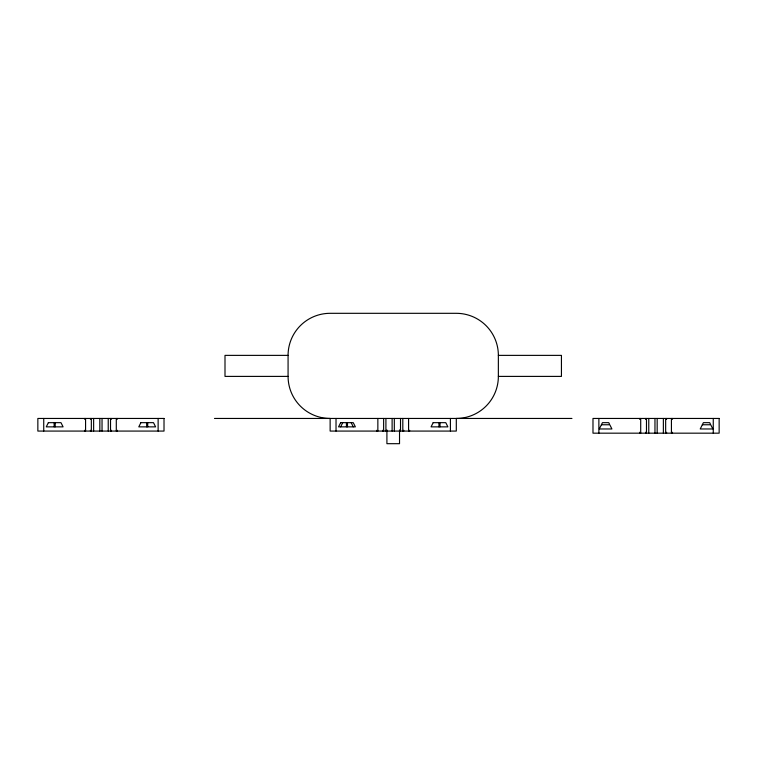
<?xml version="1.0" encoding="UTF-8"?>
<svg xmlns="http://www.w3.org/2000/svg" width="757" height="757" viewBox="0 0 757 757"><rect width="100%" height="100%" fill="white"/><g stroke="black" fill="none" stroke-linecap="round" stroke-linejoin="round"><path stroke-width="1.14" d="M340.65 426.863L342.751 422.661M601.692 424.166L602.449 422.661L608.751 422.661L609.508 424.166M702.628 424.166L703.376 422.661L709.688 422.661L710.435 424.166M288.076 355.374L224.999 355.374L224.999 376.399L288.076 376.399A42.051 42.051 0 0 0 330.137 418.451L330.137 431.074L456.301 431.074L456.301 418.451A42.051 42.051 0 0 0 498.361 376.399L561.439 376.399L561.439 355.374L498.361 355.374A42.051 42.051 0 0 0 456.301 313.313L330.137 313.313A42.051 42.051 0 0 0 288.076 355.374L288.076 376.399M214.486 418.451L571.951 418.451M351.163 422.661L353.264 426.863M713.264 418.451L713.264 433.174M672.471 418.451L672.471 419.369M672.471 432.256L672.471 433.174M671.431 418.451L671.431 433.174M666.576 418.451L666.576 419.369M666.576 432.256L666.576 433.174M665.658 418.451L665.658 433.174M663.369 418.451L663.369 433.174M657.171 418.451L657.171 433.174M654.966 418.451L654.966 433.174M648.768 418.451L648.768 433.174M646.478 418.451L646.478 433.174M645.551 418.451L645.551 419.369M645.551 432.256L645.551 433.174M640.706 418.451L640.706 433.174M639.665 418.451L639.665 419.369M639.665 432.256L639.665 433.174M598.872 418.451L598.872 433.174M498.361 355.374L498.361 376.399M450.415 418.451L450.415 431.074M440.006 426.863L440.006 422.974L438.956 422.974L438.956 426.863M409.622 430.279L409.622 431.074M408.581 418.451L408.581 431.074M403.736 430.279L403.736 431.074M402.809 418.451L402.809 431.074M400.519 418.451L400.519 431.074M399.526 429.919L399.526 443.687L386.912 443.687L386.912 429.919M394.321 418.451L394.321 431.074M392.117 418.451L392.117 431.074M385.919 418.451L385.919 431.074M383.629 418.451L383.629 431.074M382.701 430.279L382.701 431.074M377.857 418.451L377.857 431.074M376.816 430.279L376.816 431.074M347.482 426.863L347.482 422.974L346.432 422.974L346.432 426.863M336.023 418.451L336.023 431.074M158.128 418.451L158.128 431.074M147.719 426.863L147.719 422.974L146.669 422.974L146.669 426.863M117.335 418.451L117.335 419.246M117.335 430.279L117.335 431.074M116.294 418.451L116.294 431.074M111.449 418.451L111.449 419.246M111.449 430.279L111.449 431.074M110.522 418.451L110.522 431.074M108.232 418.451L108.232 431.074M102.034 418.451L102.034 431.074M99.829 418.451L99.829 431.074M93.631 418.451L93.631 431.074M91.342 418.451L91.342 431.074M90.424 418.451L90.424 419.246M90.424 430.279L90.424 431.074M85.569 418.451L85.569 431.074M84.529 418.451L84.529 419.246M84.529 430.279L84.529 431.074M55.195 426.863L55.195 422.974L54.144 422.974L54.144 426.863M43.736 418.451L43.736 431.074M48.363 422.661L46.262 426.863L63.086 426.863L60.976 422.661L48.363 422.661M140.887 422.661L138.786 426.863L155.601 426.863L153.501 422.661L140.887 422.661M340.65 422.661L338.549 426.863L355.374 426.863L353.264 422.661L340.65 422.661M433.174 422.661L431.074 426.863L447.889 426.863L445.788 422.661L433.174 422.661M601.399 424.762L599.289 428.964L611.911 428.964L609.801 424.762L601.399 424.762M702.326 424.762L700.225 428.964L712.839 428.964L710.738 424.762L702.326 424.762M164.014 418.451L37.85 418.451L37.85 431.074L164.014 431.074L164.014 418.451M719.15 418.451L592.986 418.451L592.986 433.174L719.15 433.174L719.15 418.451"/></g></svg>
